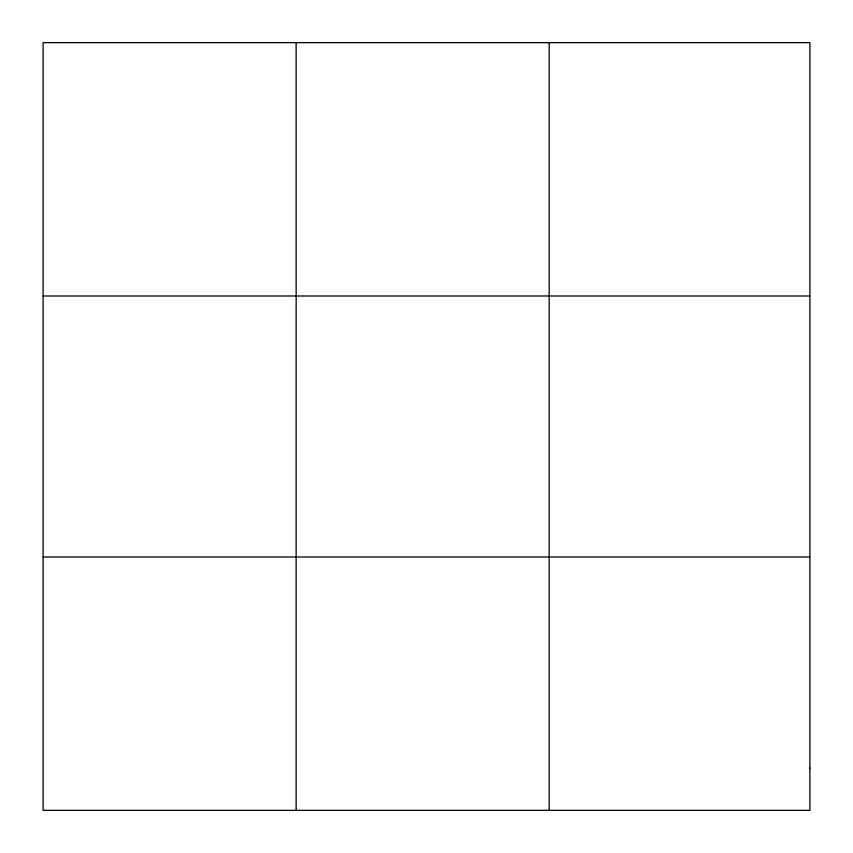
<?xml version="1.0" encoding="UTF-8"?>
<svg xmlns="http://www.w3.org/2000/svg" width="853" height="853" viewBox="0 0 853 853"><rect width="100%" height="100%" fill="white"/><g stroke="black" fill="none" stroke-linecap="round" stroke-linejoin="round"><path stroke-width="1.28" d="M296.14 810.35L296.14 42.65M549.193 810.35L549.193 42.65M43.098 295.991L809.902 295.991M43.098 557.009L809.902 557.009M809.902 768.126L809.902 810.35L43.098 810.35L43.098 42.65L809.902 42.65L809.902 768.126"/></g></svg>
